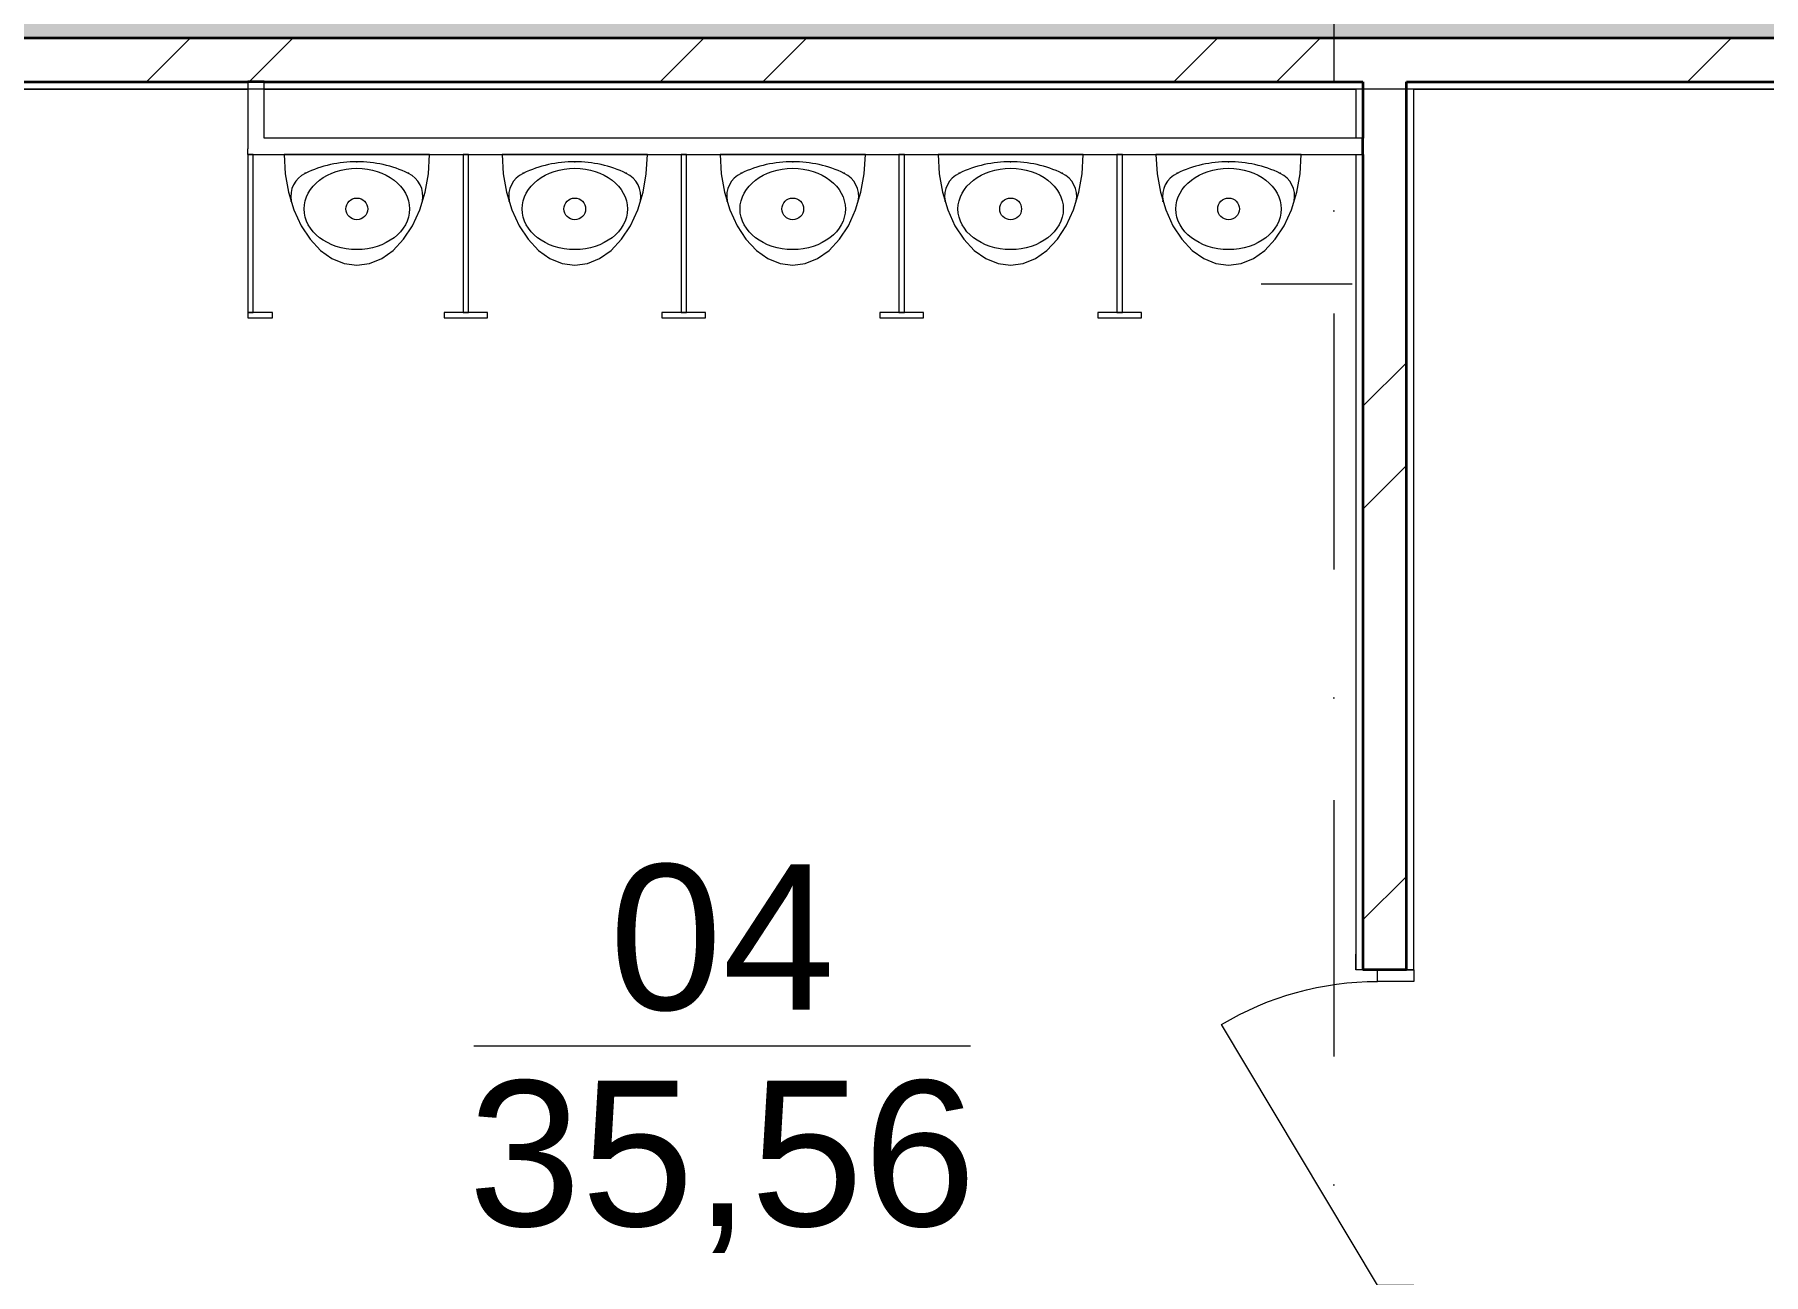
# Model space of a CAD drawing. Header units: millimetres. Extents: x -34838 to 729576, y -214038 to 121482.
# Drawn here: x 532865 to 537624, y -97321 to -93908 of the extents above; entities that cross this region are included whole.
import ezdxf
from ezdxf.enums import TextEntityAlignment as Align

# ---------------------------------------------------------------- set-up
doc = ezdxf.new("R2010")
doc.units = ezdxf.units.MM
doc.header["$MEASUREMENT"] = 0
doc.linetypes.add('Штрихпунктирная', pattern=[1340.555525, 705.555534, -352.777767, 0, -282.222223])
for name, color, linetype, lineweight in [('0_Ном._пера__1', 7, 'Continuous', 13), ('А _ ОСІ КООРДИНАЦІЙНІ.3D_Ном._пера__105', 7, 'Continuous', 13), ('А _ ОСІ КООРДИНАЦІЙНІ.3D_Ном._пера__25', 7, 'Continuous', 0), ('АБ _ 0 _ СТІНИ _ ЗОВНІШНІ .3D_Ном._пера__27', 7, 'Continuous', 35), ('АБ _ 0 _ СТІНИ _ ЗОВНІШНІ .3D_Ном._пера__67', 7, 'Continuous', 15), ('АБ _ 0 _ СТІНИ _ ЗОВНІШНІ .3D_Ном._пера__87', 7, 'Continuous', 13), ('АБ _ 0 _ СТІНИ _ ПЕРЕГОРОДКИ.3D_Ном._пера__27', 7, 'Continuous', 35), ('АБ _ 0 _ СТІНИ _ ПЕРЕГОРОДКИ.3D_Ном._пера__67', 7, 'Continuous', 15), ('АБ _ 0 _ СТІНИ _ ПЕРЕГОРОДКИ.3D_Ном._пера__87', 7, 'Continuous', 13), ('АП _ 0 _ ОБЛАДНАННЯ (НИЖНЄ).3D_Ном._пера__1', 7, 'Continuous', 13), ('Двери ARCHICAD_Ном._пера__1', 7, 'Continuous', 13), ('Двери ARCHICAD_Ном._пера__23', 7, 'Continuous', 20), ('Двери ARCHICAD_Ном._пера__27', 7, 'Continuous', 35), ('Двери ARCHICAD_Ном._пера__3', 7, 'Continuous', 15), ('Двери ARCHICAD_Ном._пера__87', 7, 'Continuous', 13), ('Паспорта Зон ARCHICAD_Ном._пера__5', 7, 'Continuous', 0)]:
    doc.layers.add(name, color=color, linetype=linetype, lineweight=lineweight)
doc.layers.add('0_Ном._пера__202', color=7, linetype='Continuous', lineweight=13, true_color=0xe89b00)
for name, color, linetype in [('А _ ОСІ КООРДИНАЦІЙНІ.3D', 7, 'Continuous'), ('АБ _ 0 _ СТІНИ _ ЗОВНІШНІ .3D', 7, 'Continuous'), ('АБ _ 0 _ СТІНИ _ ПЕРЕГОРОДКИ.3D', 7, 'Continuous'), ('АП _ 0 _ ОБЛАДНАННЯ (НИЖНЄ).3D', 7, 'Continuous'), ('АП _ ТЕП _ ЗОНИ ПРИМІЩЕНЬ .3D', 7, 'Continuous'), ('Двери ARCHICAD', 7, 'Continuous')]:
    doc.layers.add(name, color=color, linetype=linetype)
doc.styles.add('СГЕНЕРИР_СТИЛЬ_1', font='Arial.ttf')
pattern_1 = [(45, (518441.8, -97737.7), (-707.107, 707.107), []), (45, (518300.3, -97596.3), (-707.107, 707.107), [])]
pattern_2 = [(0, (518441.76, -97737.7), (0, 150), [0, -150])]

# ---------------------------------------------------------------- blocks, each defined once
blk = doc.blocks.new('Санвузол чоловічий_04_18_1', base_point=(534757.7, -96691.9))
at = {"layer": 'Паспорта Зон ARCHICAD_Ном._пера__5', "color": 7, "linetype": 'Continuous', "lineweight": 0}
blk.add_line((534073.8, -96691.9), (535441.6, -96691.9), dxfattribs=at)
at = {"layer": 'Паспорта Зон ARCHICAD_Ном._пера__5', "color": 7, "lineweight": 0, "style": 'СГЕНЕРИР_СТИЛЬ_1'}
for tag, p in [('ROOM_NUMBER', (534757.7, -96392.4)), ('ROOM_AREA', (534757.7, -96987.9))]:
    blk.add_attdef(tag, text='', height=400, dxfattribs=at).set_placement(p, align=Align.MIDDLE_CENTER)
blk = doc.blocks.new('Стена_78_1', base_point=(524291.8, -93977.7))
at = {"layer": 'АБ _ 0 _ СТІНИ _ ЗОВНІШНІ .3D', "linetype": 'Continuous', "lineweight": 0, "true_color": 0x000000}
h = blk.add_hatch(dxfattribs=at)
h.set_pattern_fill('М___ЦЕГЛА_ОБЛИЧКУВАЛЬНА__3B', color=18, style=0, pattern_type=2)
h.set_pattern_definition(pattern_1)
h.paths.add_polyline_path([(536521.8, -93917.7), (530361.8, -93917.7), (530361.8, -94037.7), (536521.8, -94037.7)])
h = blk.add_hatch(dxfattribs=at)
h.set_pattern_fill('М___ЦЕГЛА_ОБЛИЧКУВАЛЬНА__3B', color=18, style=0, pattern_type=2)
h.set_pattern_definition(pattern_1)
h.paths.add_polyline_path([(536641.8, -93917.7), (536521.8, -93917.7), (536521.8, -94037.7), (536641.8, -94037.7)])
h = blk.add_hatch(dxfattribs=at)
h.set_pattern_fill('М___ЦЕГЛА_ОБЛИЧКУВАЛЬНА__3B', color=18, style=0, pattern_type=2)
h.set_pattern_definition(pattern_1)
h.paths.add_polyline_path([(539681.8, -93917.7), (536641.8, -93917.7), (536641.8, -94037.7), (539681.8, -94037.7)])
at = {"layer": 'АБ _ 0 _ СТІНИ _ ЗОВНІШНІ .3D_Ном._пера__27', "color": 7, "linetype": 'Continuous', "lineweight": 35}
for p, q in [((536521.8, -93917.7), (530361.8, -93917.7)), ((536641.8, -93917.7), (536521.8, -93917.7)), ((539681.8, -93917.7), (536641.8, -93917.7)), ((530701.8, -94037.7), (533451.8, -94037.7)), ((533466.8, -94037.7), (533451.8, -94037.7)), ((533496.8, -94037.7), (533466.8, -94037.7)), ((533496.8, -94037.7), (536521.8, -94037.7)), ((536521.8, -94037.7), (536521.8, -94057.7)), ((536641.8, -94057.7), (536641.8, -94037.7)), ((536641.8, -94037.7), (539681.8, -94037.7))]:
    blk.add_line(p, q, dxfattribs=at)
at = {"layer": 'АБ _ 0 _ СТІНИ _ ЗОВНІШНІ .3D_Ном._пера__67', "color": 7, "linetype": 'Continuous', "lineweight": 15}
for p, q in [((533451.8, -94037.7), (533451.8, -94057.7)), ((533496.8, -94057.7), (533496.8, -94037.7))]:
    blk.add_line(p, q, dxfattribs=at)
at = {"layer": 'АБ _ 0 _ СТІНИ _ ЗОВНІШНІ .3D_Ном._пера__87', "color": 7, "linetype": 'Continuous', "lineweight": 13, "flags": 128}
for points in [[(530701.8, -94057.7), (533451.8, -94057.7)], [(533496.8, -94057.7), (536501.8, -94057.7)], [(536661.8, -94057.7), (539661.8, -94057.7)]]:
    blk.add_lwpolyline(points, dxfattribs=at)
blk = doc.blocks.new('Металлическая Дверь 22_12')
at = {"layer": 'Двери ARCHICAD_Ном._пера__1', "color": 7, "linetype": 'Continuous', "lineweight": 13}
blk.add_arc((418, 0), 836, 149.1076, 180, dxfattribs=at)
at = {"layer": 'Двери ARCHICAD_Ном._пера__23', "color": 7, "linetype": 'Continuous', "lineweight": 20}
for p, q in [((-418, 0), (-450, 0)), ((-450, 0), (-450, -100)), ((-418, -100), (-418, 0)), ((450, 0), (418, 0)), ((418, 0), (418, -100)), ((450, -100), (450, 0)), ((-450, -100), (-418, -100)), ((418, -100), (450, -100))]:
    blk.add_line(p, q, dxfattribs=at)
at = {"layer": 'Двери ARCHICAD_Ном._пера__27', "color": 7, "linetype": 'Continuous', "lineweight": 35}
for p, q in [((-450, 0), (-450, 40)), ((-450, 0), (-450, 40)), ((-450, -80), (-450, 0)), ((-450, -80), (-450, 0)), ((450, 0), (450, 40)), ((450, 0), (450, 40)), ((450, -80), (450, 0)), ((450, -80), (450, 0))]:
    blk.add_line(p, q, dxfattribs=at)
at = {"layer": 'Двери ARCHICAD_Ном._пера__3', "color": 7, "linetype": 'Continuous', "lineweight": 15}
blk.add_line((418, 0), (-299.4, 429.2), dxfattribs=at)
at = {"layer": 'Двери ARCHICAD_Ном._пера__87', "color": 7, "linetype": 'Continuous', "lineweight": 13}
for p, q in [((-450, 60), (-493, 60)), ((-450, 60), (-493, 60)), ((-450, 40), (-450, 60)), ((-450, 40), (-450, 60)), ((450, 40), (450, 60)), ((450, 40), (450, 60)), ((450, 60), (493, 60)), ((450, 60), (493, 60)), ((-450, -100), (-450, -80)), ((-450, -100), (-450, -80)), ((450, -100), (450, -80)), ((450, -100), (450, -80)), ((-450, -100), (-493, -100)), ((-450, -100), (-493, -100)), ((450, -100), (493, -100)), ((450, -100), (493, -100))]:
    blk.add_line(p, q, dxfattribs=at)
blk = doc.blocks.new('Стена_93_1', base_point=(536581.8, -93977.7))
at = {"layer": 'АБ _ 0 _ СТІНИ _ ПЕРЕГОРОДКИ.3D', "linetype": 'Continuous', "lineweight": 0, "true_color": 0x000000}
h = blk.add_hatch(dxfattribs=at)
h.set_pattern_fill('М___ЦЕГЛА_ОБЛИЧКУВАЛЬНА__3B', color=18, style=0, pattern_type=2)
h.set_pattern_definition(pattern_1)
h.paths.add_polyline_path([(536641.8, -94037.7), (536521.8, -94037.7), (536521.8, -94057.7), (536641.8, -94057.7)])
h = blk.add_hatch(dxfattribs=at)
h.set_pattern_fill('М___ЦЕГЛА_ОБЛИЧКУВАЛЬНА__3B', color=18, style=0, pattern_type=2)
h.set_pattern_definition(pattern_1)
h.paths.add_polyline_path([(536521.8, -94057.7), (536521.8, -96482.4), (536641.8, -96482.4), (536641.8, -94057.7)])
h = blk.add_hatch(dxfattribs=at)
h.set_pattern_fill('М___ЦЕГЛА_ОБЛИЧКУВАЛЬНА__3B', color=18, style=0, pattern_type=2)
h.set_pattern_definition(pattern_1)
h.paths.add_polyline_path([(536641.8, -97382.4), (536521.8, -97382.4), (536521.8, -97537.7), (536641.8, -97537.7)])
h = blk.add_hatch(dxfattribs=at)
h.set_pattern_fill('М___ЦЕГЛА_ОБЛИЧКУВАЛЬНА__3B', color=18, style=0, pattern_type=2)
h.set_pattern_definition(pattern_1)
h.paths.add_polyline_path([(536521.8, -97937.7), (536521.8, -97937.8), (536641.8, -97937.8), (536641.8, -97937.7)])
at = {"layer": 'АБ _ 0 _ СТІНИ _ ЗОВНІШНІ .3D_Ном._пера__27', "color": 7, "linetype": 'Continuous', "lineweight": 35}
for p, q in [((536521.8, -94037.7), (536521.8, -94057.7)), ((536641.8, -94057.7), (536641.8, -94037.7))]:
    blk.add_line(p, q, dxfattribs=at)
at = {"layer": 'АБ _ 0 _ СТІНИ _ ПЕРЕГОРОДКИ.3D_Ном._пера__27', "color": 7, "linetype": 'Continuous', "lineweight": 35}
for p, q in [((536521.8, -94057.7), (536521.8, -94192.7)), ((536641.8, -96482.4), (536641.8, -94057.7)), ((536521.8, -94222.7), (536521.8, -94192.7)), ((536521.8, -94237.7), (536521.8, -94222.7)), ((536521.8, -94237.7), (536521.8, -96482.4)), ((536561.8, -96482.4), (536521.8, -96482.4)), ((536641.8, -96482.4), (536561.8, -96482.4)), ((536521.8, -97382.4), (536521.8, -97537.7)), ((536561.8, -97382.4), (536521.8, -97382.4)), ((536641.8, -97382.4), (536561.8, -97382.4)), ((536641.8, -97537.7), (536641.8, -97382.4)), ((536521.8, -97937.7), (536521.8, -97937.8)), ((536641.8, -97937.8), (536641.8, -97937.7))]:
    blk.add_line(p, q, dxfattribs=at)
at = {"layer": 'АБ _ 0 _ СТІНИ _ ПЕРЕГОРОДКИ.3D_Ном._пера__27', "color": 7, "linetype": 'Continuous', "lineweight": 35, "flags": 128}
blk.add_lwpolyline([(536521.8, -97937.8), (536641.8, -97937.8)], dxfattribs=at)
at = {"layer": 'АБ _ 0 _ СТІНИ _ ПЕРЕГОРОДКИ.3D_Ном._пера__67', "color": 7, "linetype": 'Continuous', "lineweight": 15}
for p, q in [((536521.8, -94192.7), (536501.8, -94192.7)), ((536501.8, -94237.7), (536521.8, -94237.7))]:
    blk.add_line(p, q, dxfattribs=at)
at = {"layer": 'АБ _ 0 _ СТІНИ _ ПЕРЕГОРОДКИ.3D_Ном._пера__87', "color": 7, "linetype": 'Continuous', "lineweight": 13}
for p, q in [((536501.8, -96482.4), (536501.8, -96439.4)), ((536661.8, -96482.4), (536661.8, -96439.4)), ((536521.8, -96482.4), (536501.8, -96482.4)), ((536661.8, -96482.4), (536641.8, -96482.4)), ((536501.8, -97382.4), (536501.8, -97425.4)), ((536521.8, -97382.4), (536501.8, -97382.4)), ((536661.8, -97382.4), (536641.8, -97382.4)), ((536661.8, -97382.4), (536661.8, -97425.4))]:
    blk.add_line(p, q, dxfattribs=at)
at = {"layer": 'АБ _ 0 _ СТІНИ _ ПЕРЕГОРОДКИ.3D_Ном._пера__87', "color": 7, "linetype": 'Continuous', "lineweight": 13, "flags": 128}
for points in [[(536501.8, -94057.7), (536501.8, -94192.7)], [(536661.8, -96482.4), (536661.8, -94057.7)], [(536501.8, -94237.7), (536501.8, -96482.4)], [(536501.8, -97382.4), (536501.8, -97537.7)], [(536661.8, -97937.8), (536661.8, -97382.4)], [(536501.8, -97937.7), (536501.8, -97937.8)], [(536501.8, -97937.8), (536521.8, -97937.8)], [(536641.8, -97937.8), (536661.8, -97937.8)]]:
    blk.add_lwpolyline(points, dxfattribs=at)
at = {"layer": 'Двери ARCHICAD', "color": 7, "linetype": 'Continuous', "lineweight": 18, "xscale": -1, "zscale": 1000, "rotation": 90}
blk.add_blockref('Металлическая Дверь 22_12', (536561.8, -96932.4), dxfattribs=at)
blk = doc.blocks.new('Стена_94_1', base_point=(533451.8, -94237.7))
at = {"layer": 'АБ _ 0 _ СТІНИ _ ЗОВНІШНІ .3D', "linetype": 'Continuous', "lineweight": 0, "true_color": 0x000000}
h = blk.add_hatch(dxfattribs=at)
h.set_pattern_fill('М___ГІПСОКАРТОН_0001', color=18, style=0, pattern_type=2)
h.set_pattern_definition(pattern_2)
h.paths.add_polyline_path([(533466.8, -94222.7), (533451.8, -94237.7), (533466.8, -94237.7)])
h = blk.add_hatch(dxfattribs=at)
h.set_pattern_fill('М___ГІПСОКАРТОН_0001', color=18, style=0, pattern_type=2)
h.set_pattern_definition(pattern_2)
h.paths.add_polyline_path([(533466.8, -94222.7), (533451.8, -94222.7), (533451.8, -94237.7)])
h = blk.add_hatch(dxfattribs=at)
h.set_pattern_fill('М___ГІПСОКАРТОН_0001', color=18, style=0, pattern_type=2)
h.set_pattern_definition(pattern_2)
h.paths.add_polyline_path([(533466.8, -94237.7), (536501.8, -94237.7), (536501.8, -94222.7), (533466.8, -94222.7)])
h = blk.add_hatch(dxfattribs=at)
h.set_pattern_fill('М___ГІПСОКАРТОН_0001', color=18, style=0, pattern_type=2)
h.set_pattern_definition(pattern_2)
h.paths.add_polyline_path([(536521.8, -94237.7), (536521.8, -94222.7), (536501.8, -94222.7), (536501.8, -94237.7)])
at = {"layer": 'АБ _ 0 _ СТІНИ _ ЗОВНІШНІ .3D_Ном._пера__67', "color": 7, "linetype": 'Continuous', "lineweight": 15, "flags": 128}
for points in [[(536501.8, -94192.7), (533496.8, -94192.7)], [(533451.8, -94237.7), (533451.8, -94222.7)], [(533451.8, -94237.7), (536501.8, -94237.7)]]:
    blk.add_lwpolyline(points, dxfattribs=at)
at = {"layer": 'АБ _ 0 _ СТІНИ _ ПЕРЕГОРОДКИ.3D_Ном._пера__27', "color": 7, "linetype": 'Continuous', "lineweight": 35}
for p, q in [((536521.8, -94222.7), (536521.8, -94192.7)), ((536521.8, -94237.7), (536521.8, -94222.7))]:
    blk.add_line(p, q, dxfattribs=at)
at = {"layer": 'АБ _ 0 _ СТІНИ _ ПЕРЕГОРОДКИ.3D_Ном._пера__67', "color": 7, "linetype": 'Continuous', "lineweight": 15}
for p, q in [((536521.8, -94192.7), (536501.8, -94192.7)), ((536501.8, -94237.7), (536521.8, -94237.7))]:
    blk.add_line(p, q, dxfattribs=at)
blk = doc.blocks.new('Стена_95_1', base_point=(533451.8, -94237.7))
at = {"layer": 'АБ _ 0 _ СТІНИ _ ЗОВНІШНІ .3D', "linetype": 'Continuous', "lineweight": 0, "true_color": 0x000000}
h = blk.add_hatch(dxfattribs=at)
h.set_pattern_fill('М___ГІПСОКАРТОН_0001', color=18, style=0, pattern_type=2)
h.set_pattern_definition(pattern_2)
h.paths.add_polyline_path([(533466.8, -94037.7), (533451.8, -94037.7), (533451.8, -94057.7), (533466.8, -94057.7)])
h = blk.add_hatch(dxfattribs=at)
h.set_pattern_fill('М___ГІПСОКАРТОН_0001', color=18, style=0, pattern_type=2)
h.set_pattern_definition(pattern_2)
h.paths.add_polyline_path([(533451.8, -94057.7), (533451.8, -94222.7), (533466.8, -94222.7), (533466.8, -94057.7)])
at = {"layer": 'АБ _ 0 _ СТІНИ _ ЗОВНІШНІ .3D_Ном._пера__27', "color": 7, "linetype": 'Continuous', "lineweight": 35}
for p, q in [((533466.8, -94037.7), (533451.8, -94037.7)), ((533496.8, -94037.7), (533466.8, -94037.7))]:
    blk.add_line(p, q, dxfattribs=at)
at = {"layer": 'АБ _ 0 _ СТІНИ _ ЗОВНІШНІ .3D_Ном._пера__67', "color": 7, "linetype": 'Continuous', "lineweight": 15}
for p, q in [((533451.8, -94037.7), (533451.8, -94057.7)), ((533496.8, -94057.7), (533496.8, -94037.7))]:
    blk.add_line(p, q, dxfattribs=at)
at = {"layer": 'АБ _ 0 _ СТІНИ _ ЗОВНІШНІ .3D_Ном._пера__67', "color": 7, "linetype": 'Continuous', "lineweight": 15, "flags": 128}
for points in [[(533451.8, -94057.7), (533451.8, -94222.7)], [(533496.8, -94192.7), (533496.8, -94057.7)]]:
    blk.add_lwpolyline(points, dxfattribs=at)
blk = doc.blocks.new('Кабинка Сантехническая 22_6')
at = {"layer": 'АП _ 0 _ ОБЛАДНАННЯ (НИЖНЄ).3D_Ном._пера__1', "color": 7, "linetype": 'Continuous', "lineweight": 13}
for p, q in [((15, 450), (0, 450)), ((0, 450), (0, 15)), ((15, 15), (15, 450)), ((100, 450), (103, 397)), ((300, 450), (100, 450)), ((500, 450), (300, 450)), ((497, 397), (500, 450)), ((607.5, 450), (592.5, 450)), ((592.5, 450), (592.5, 15)), ((607.5, 15), (607.5, 450)), ((700, 450), (703, 397)), ((900, 450), (700, 450)), ((1100, 450), (900, 450)), ((1097, 397), (1100, 450)), ((1207.5, 450), (1192.5, 450)), ((1192.5, 450), (1192.5, 15)), ((1207.5, 15), (1207.5, 450)), ((1300, 450), (1303, 397)), ((1500, 450), (1300, 450)), ((1700, 450), (1500, 450)), ((1697, 397), (1700, 450)), ((1807.5, 450), (1792.5, 450)), ((1792.5, 450), (1792.5, 15)), ((1807.5, 15), (1807.5, 450)), ((1900, 450), (1903, 397)), ((2100, 450), (1900, 450)), ((2300, 450), (2100, 450)), ((2297, 397), (2300, 450)), ((2407.5, 450), (2392.5, 450)), ((2392.5, 450), (2392.5, 15)), ((2407.5, 15), (2407.5, 450)), ((2500, 450), (2503, 397)), ((2700, 450), (2500, 450)), ((2900, 450), (2700, 450)), ((2897, 397), (2900, 450)), ((103, 397), (112.1, 345.7)), ((487.9, 345.7), (497, 397)), ((703, 397), (712.1, 345.7)), ((1087.9, 345.7), (1097, 397)), ((1303, 397), (1312.1, 345.7)), ((1687.9, 345.7), (1697, 397)), ((1903, 397), (1912.1, 345.7)), ((2287.9, 345.7), (2297, 397)), ((2503, 397), (2512.1, 345.7)), ((2887.9, 345.7), (2897, 397)), ((112.1, 345.7), (126.8, 297.5)), ((473.2, 297.5), (487.9, 345.7)), ((712.1, 345.7), (726.8, 297.5)), ((1073.2, 297.5), (1087.9, 345.7)), ((1312.1, 345.7), (1326.8, 297.5)), ((1673.2, 297.5), (1687.9, 345.7)), ((1912.1, 345.7), (1926.8, 297.5)), ((2273.2, 297.5), (2287.9, 345.7)), ((2512.1, 345.7), (2526.8, 297.5)), ((2873.2, 297.5), (2887.9, 345.7)), ((126.8, 297.5), (146.8, 253.9)), ((453.2, 253.9), (473.2, 297.5)), ((726.8, 297.5), (746.8, 253.9)), ((1053.2, 253.9), (1073.2, 297.5)), ((1326.8, 297.5), (1346.8, 253.9)), ((1653.2, 253.9), (1673.2, 297.5)), ((1926.8, 297.5), (1946.8, 253.9)), ((2253.2, 253.9), (2273.2, 297.5)), ((2526.8, 297.5), (2546.8, 253.9)), ((2853.2, 253.9), (2873.2, 297.5)), ((146.8, 253.9), (171.4, 216.4)), ((428.6, 216.4), (453.2, 253.9)), ((746.8, 253.9), (771.4, 216.4)), ((1028.6, 216.4), (1053.2, 253.9)), ((1346.8, 253.9), (1371.4, 216.4)), ((1628.6, 216.4), (1653.2, 253.9)), ((1946.8, 253.9), (1971.4, 216.4)), ((2228.6, 216.4), (2253.2, 253.9)), ((2546.8, 253.9), (2571.4, 216.4)), ((2828.6, 216.4), (2853.2, 253.9)), ((171.4, 216.4), (200, 185.9)), ((400, 185.9), (428.6, 216.4)), ((771.4, 216.4), (800, 185.9)), ((1000, 185.9), (1028.6, 216.4)), ((1371.4, 216.4), (1400, 185.9)), ((1600, 185.9), (1628.6, 216.4)), ((1971.4, 216.4), (2000, 185.9)), ((2200, 185.9), (2228.6, 216.4)), ((2571.4, 216.4), (2600, 185.9)), ((2800, 185.9), (2828.6, 216.4)), ((200, 185.9), (231.6, 163.4)), ((231.6, 163.4), (265.3, 149.6)), ((265.3, 149.6), (300, 145)), ((300, 145), (334.7, 149.6)), ((334.7, 149.6), (368.4, 163.4)), ((368.4, 163.4), (400, 185.9)), ((800, 185.9), (831.6, 163.4)), ((831.6, 163.4), (865.3, 149.6)), ((865.3, 149.6), (900, 145)), ((900, 145), (934.7, 149.6)), ((934.7, 149.6), (968.4, 163.4)), ((968.4, 163.4), (1000, 185.9)), ((1400, 185.9), (1431.6, 163.4)), ((1431.6, 163.4), (1465.3, 149.6)), ((1465.3, 149.6), (1500, 145)), ((1500, 145), (1534.7, 149.6)), ((1534.7, 149.6), (1568.4, 163.4)), ((1568.4, 163.4), (1600, 185.9)), ((2000, 185.9), (2031.6, 163.4)), ((2031.6, 163.4), (2065.3, 149.6)), ((2065.3, 149.6), (2100, 145)), ((2100, 145), (2134.7, 149.6)), ((2134.7, 149.6), (2168.4, 163.4)), ((2168.4, 163.4), (2200, 185.9)), ((2600, 185.9), (2631.6, 163.4)), ((2631.6, 163.4), (2665.3, 149.6)), ((2665.3, 149.6), (2700, 145)), ((2700, 145), (2734.7, 149.6)), ((2734.7, 149.6), (2768.4, 163.4)), ((2768.4, 163.4), (2800, 185.9)), ((0, 15), (15, 15)), ((67.5, 15), (0, 15)), ((0, 15), (0, 0)), ((0, 0), (67.5, 0)), ((67.5, 0), (67.5, 15)), ((660, 15), (540, 15)), ((540, 15), (540, 0)), ((540, 0), (660, 0)), ((592.5, 15), (607.5, 15)), ((660, 0), (660, 15)), ((1260, 15), (1140, 15)), ((1140, 15), (1140, 0)), ((1140, 0), (1260, 0)), ((1192.5, 15), (1207.5, 15)), ((1260, 0), (1260, 15)), ((1860, 15), (1740, 15)), ((1740, 15), (1740, 0)), ((1740, 0), (1860, 0)), ((1792.5, 15), (1807.5, 15)), ((1860, 0), (1860, 15)), ((2460, 15), (2340, 15)), ((2340, 15), (2340, 0)), ((2340, 0), (2460, 0)), ((2392.5, 15), (2407.5, 15)), ((2460, 0), (2460, 15))]:
    blk.add_line(p, q, dxfattribs=at)
for centre in [(300, 300), (900, 300), (1500, 300), (2100, 300), (2700, 300)]:
    blk.add_circle(centre, 30, dxfattribs=at)
for centre, radius, start, end in [((300, 99.9), 330.1, 90, 115.4526), ((300, 99.9), 330.1, 64.5474, 90), ((900, 99.9), 330.1, 90, 115.4526), ((900, 99.9), 330.1, 64.5474, 90), ((1500, 99.9), 330.1, 90, 115.4526), ((1500, 99.9), 330.1, 64.5474, 90), ((2100, 99.9), 330.1, 90, 115.4526), ((2100, 99.9), 330.1, 64.5474, 90), ((2700, 99.9), 330.1, 90, 115.4526), ((2700, 99.9), 330.1, 64.5474, 90), ((188.2, 334.7), 70, 115.4526, 190.8145), ((411.8, 334.7), 70, 349.1855, 64.5474), ((788.2, 334.7), 70, 115.4526, 190.8145), ((1011.8, 334.7), 70, 349.1855, 64.5474), ((1388.2, 334.7), 70, 115.4526, 190.8145), ((1611.8, 334.7), 70, 349.1855, 64.5474), ((1988.2, 334.7), 70, 115.4526, 190.8145), ((2211.8, 334.7), 70, 349.1855, 64.5474), ((2588.2, 334.7), 70, 115.4526, 190.8145), ((2811.8, 334.7), 70, 349.1855, 64.5474)]:
    blk.add_arc(centre, radius, start, end, dxfattribs=at)
for centre in [(300, 300), (900, 300), (1500, 300), (2100, 300), (2700, 300)]:
    blk.add_ellipse(centre, major_axis=(145, 0), ratio=0.772414, dxfattribs=at)
for p in [(300, 430), (900, 430), (1500, 430), (2100, 430), (2700, 430), (158.1, 398), (441.9, 398), (758.1, 398), (1041.9, 398), (1358.1, 398), (1641.9, 398), (1958.1, 398), (2241.9, 398), (2558.1, 398), (2841.9, 398), (119.4, 321.6), (719.4, 321.6), (1319.4, 321.6), (1919.4, 321.6), (2519.4, 321.6)]:
    blk.add_point(p, dxfattribs=at)
blk = doc.blocks.new('Стандартный Маркер Сетки')
at = {"layer": 'А _ ОСІ КООРДИНАЦІЙНІ.3D_Ном._пера__105', "color": 7, "linetype": 'Штрихпунктирная', "lineweight": 13}
blk.add_line((500, 0), (18399.2, 0), dxfattribs=at)
at = {"layer": 'А _ ОСІ КООРДИНАЦІЙНІ.3D_Ном._пера__25', "color": 7, "lineweight": 0, "style": 'СГЕНЕРИР_СТИЛЬ_1'}
blk.add_attdef('AC_MarkerText_1', text='', height=700, rotation=90, dxfattribs=at).set_placement((19899.2, 40), align=Align.MIDDLE_CENTER)

msp = doc.modelspace()

# ---------------------------------------------------------------- hatches: boundary and pattern name
at = {"layer": '0_Ном._пера__202', "linetype": 'Continuous', "lineweight": 0, "true_color": 0x3a2600}
h = msp.add_hatch(color=38, dxfattribs=at)
h.paths.add_polyline_path([(537345.8, -89145.7), (537345.8, -85887.7), (549367.8, -85887.7), (549367.8, -91535.7), (548746.8, -91535.7), (548466.8, -91537.7), (548466.8, -91937.7), (548746.8, -91937.7), (548746.8, -93917.7), (524541.8, -93917.7), (524541.8, -91939.1), (524641.8, -91937.7), (524641.8, -91537.7), (524541.8, -91535.7), (524541.8, -89145.7)])
h.paths.add_polyline_path([(548441.8, -93667.7), (548441.8, -93567.7), (540441.8, -93567.7), (540441.8, -89237.7), (546311.8, -89237.7), (546311.8, -86887.7), (546215.8, -86887.7), (546211.8, -86887.7), (546211.8, -89137.7), (540441.8, -89137.7), (540441.8, -88437.7), (539841.8, -88437.7), (539841.8, -88542.3), (538499.8, -88542.3), (538499.8, -86772.3), (538399.8, -86772.3), (538399.8, -88642.3), (539841.8, -88642.3), (539841.8, -88900), (539841.8, -89237.7), (540341.8, -89237.7), (540341.8, -93567.7), (528441.8, -93567.7), (528441.8, -93667.7)], flags=0)
h.paths.add_polyline_path([(530641.8, -91937.7), (530241.8, -91937.7), (530241.8, -91537.7), (530641.8, -91537.7)], flags=0)
h.paths.add_polyline_path([(536241.8, -91537.7), (536641.8, -91537.7), (536641.8, -91937.7), (536241.8, -91937.7)], flags=0)
h.paths.add_polyline_path([(542641.8, -91937.7), (542241.8, -91937.7), (542241.8, -91537.7), (542641.8, -91537.7)], flags=0)
h.paths.add_polyline_path([(548016.8, -91937.7), (548016.8, -91537.7), (548416.8, -91537.7), (548416.8, -91937.7)], flags=0)

# ---------------------------------------------------------------- linework, layer by layer
at = {"layer": '0_Ном._пера__1', "color": 7, "linetype": 'Continuous', "lineweight": 13}
msp.add_line((536241.8, -94594), (536491.8, -94594), dxfattribs=at)
at = {"layer": 'АП _ ТЕП _ ЗОНИ ПРИМІЩЕНЬ .3D', "color": 254, "linetype": 'Continuous', "lineweight": 0, "true_color": 0xddc2d0, "flags": 128}
msp.add_lwpolyline([(530381.8, -97537.7), (530641.8, -97537.7), (530641.8, -97917.7), (530701.8, -97917.7), (536241.8, -97917.7), (536241.8, -97537.7), (536661.8, -97537.7), (536661.8, -97917.7), (539661.8, -97917.7), (539661.8, -97537.7), (539661.8, -94057.7), (533451.8, -94057.7), (530701.8, -94057.7), (530381.8, -94057.7)], close=True, dxfattribs=at)

# ---------------------------------------------------------------- block references
at = {"layer": 'А _ ОСІ КООРДИНАЦІЙНІ.3D', "color": 7, "linetype": 'Continuous', "lineweight": 60, "zscale": 1000, "rotation": 270}
msp.add_blockref('Стандартный Маркер Сетки', (536441.8, -84790.6), dxfattribs=at)
at = {"layer": 'АБ _ 0 _ СТІНИ _ ЗОВНІШНІ .3D', "color": 7, "lineweight": 20}
for name, p in [('Стена_78_1', (524291.8, -93977.7)), ('Стена_95_1', (533451.8, -94237.7)), ('Стена_94_1', (533451.8, -94237.7))]:
    msp.add_blockref(name, p, dxfattribs=at)
at = {"layer": 'АБ _ 0 _ СТІНИ _ ПЕРЕГОРОДКИ.3D', "color": 7, "lineweight": 20}
msp.add_blockref('Стена_93_1', (536581.8, -93977.7), dxfattribs=at)
at = {"layer": 'АП _ 0 _ ОБЛАДНАННЯ (НИЖНЄ).3D', "color": 7, "linetype": 'Continuous', "lineweight": 13, "zscale": 1000}
msp.add_blockref('Кабинка Сантехническая 22_6', (533451.8, -94687.7), dxfattribs=at)
at = {"layer": 'АП _ ТЕП _ ЗОНИ ПРИМІЩЕНЬ .3D', "color": 7, "linetype": 'Continuous', "lineweight": 0}
msp.add_blockref('Санвузол чоловічий_04_18_1', (534757.7, -96691.9), dxfattribs=at).add_auto_attribs({'ROOM_NUMBER': '04', 'ROOM_AREA': '35,56'})

doc.saveas('drawing.dxf')
